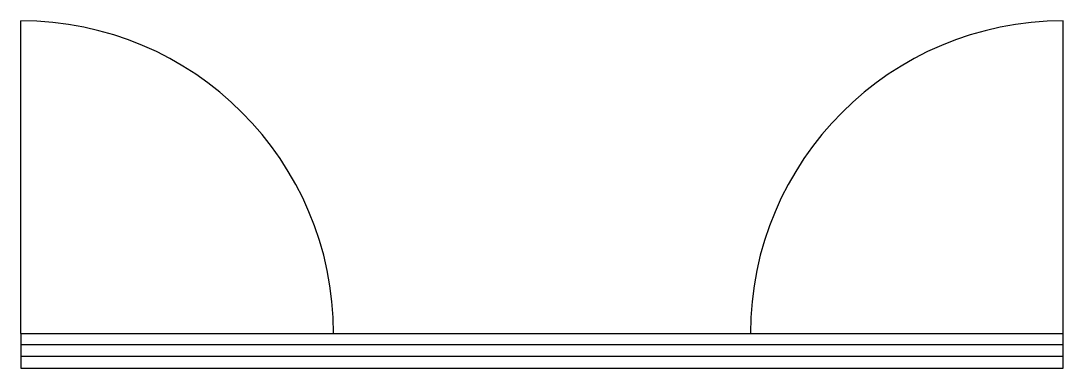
# Model space of a CAD drawing. Extents: x -900 to 2100, y 0 to 1000.
import ezdxf

# ---------------------------------------------------------------- set-up
doc = ezdxf.new("R2010")
doc.units = 0
doc.header["$LTSCALE"] = 25
doc.layers.add('Sunac_Gridline_Glass', color=134, linetype='Continuous')

msp = doc.modelspace()

# ---------------------------------------------------------------- linework, layer by layer
at = {"layer": 'Sunac_Gridline_Glass'}
for p, q in [((-900, 100), (-900, 1000)), ((2100, 100), (2100, 1000)), ((-900, 100), (-900, 0)), ((-900, 100), (2100, 100)), ((2100, 0), (2100, 100)), ((2100, 66.7), (-900, 66.7)), ((2100, 33.3), (-900, 33.3)), ((-900, 0), (2100, 0))]:
    msp.add_line(p, q, dxfattribs=at)
for centre, start, end in [((-900, 100), 0, 90), ((2100, 100), 90, 180)]:
    msp.add_arc(centre, 900, start, end, dxfattribs=at)

doc.saveas('drawing.dxf')
